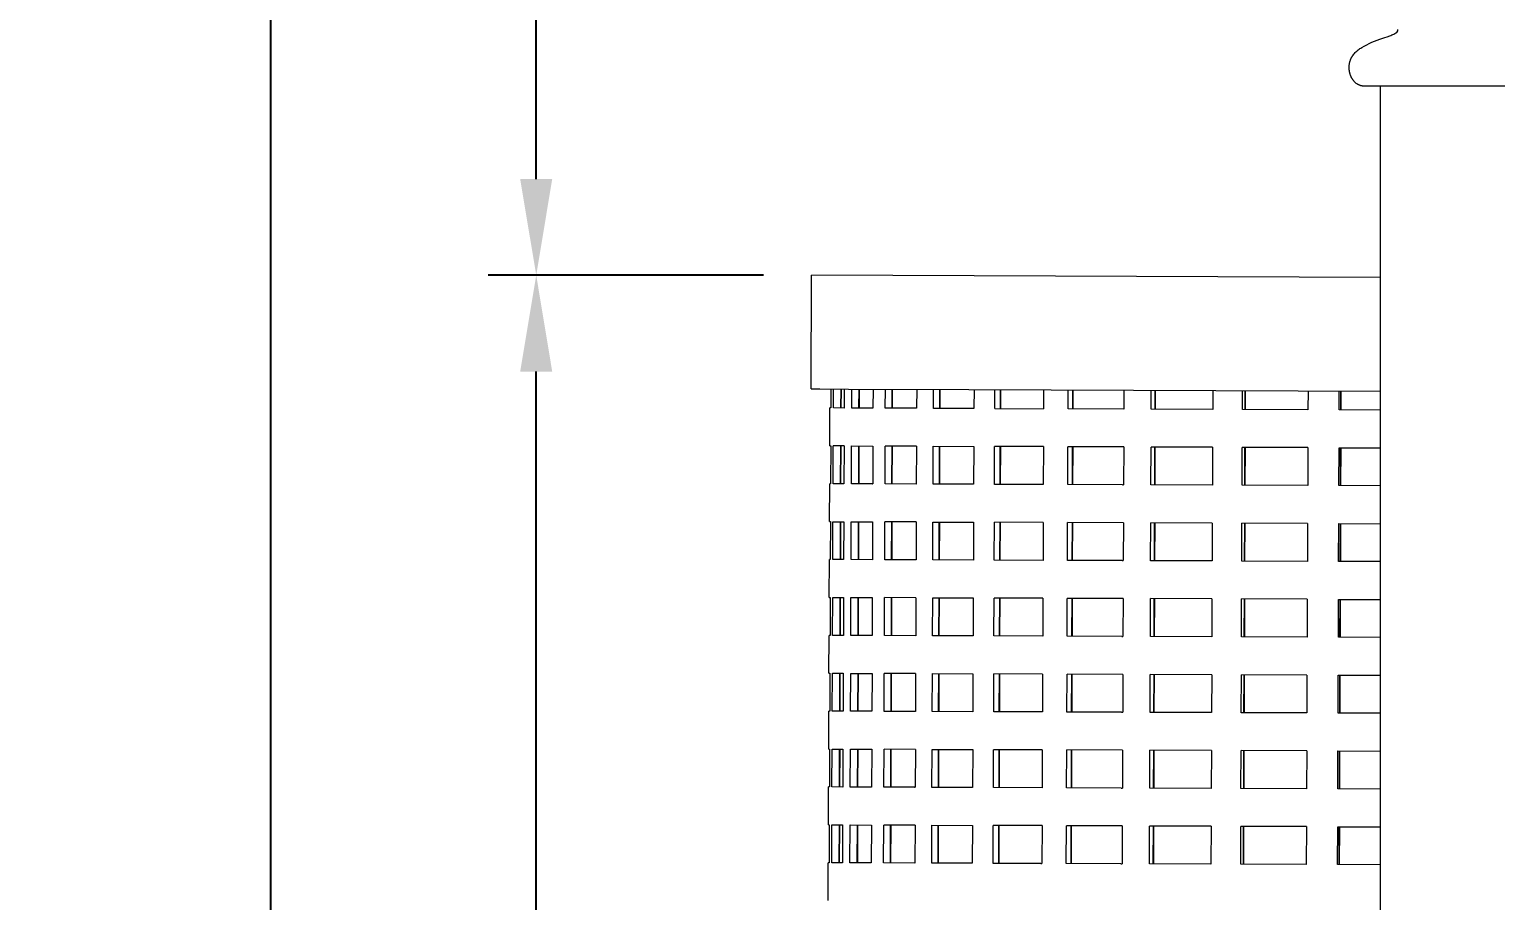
# Model space of a CAD drawing. Header units: inches. Extents: x -12 to 136, y -5 to 104.
# Drawn here: x 64.51 to 79.75, y 78.95 to 88 of the extents above; entities that cross this region are included whole.
import ezdxf

# ---------------------------------------------------------------- set-up
doc = ezdxf.new("R2010")
doc.units = ezdxf.units.IN
doc.layers.add('ZANO_R', color=7, linetype='Continuous', lineweight=0)
doc.layers.add('ZANO_W', color=1, linetype='Continuous', lineweight=0)
doc.styles.get("Standard").update_dxf_attribs({"font": 'ARIALUNI.TTF'})
doc.dimstyles.new('amerykanie', dxfattribs={"dimtxt": 50, "dimasz": 50, "dimexe": 0.5, "dimexo": 0.5, "dimgap": 1, "dimtad": 1, "dimdec": 0, "dimzin": 0, "dimlunit": 5, "dimtxsty": 'Standard', "dimcen": 0.09, "dimclrd": 1, "dimclre": 1, "dimclrt": 1, "dimazin": 0, "dimtfac": 1, "dimtdec": 0, "dimtmove": 0, "dimatfit": 3, "dimfxl": 1, "dimtzin": 0, "dimarcsym": 1})

# ---------------------------------------------------------------- blocks, each defined once
blk = doc.blocks.new('*D368')
at = {"layer": 'ZANO_W', "color": 1, "lineweight": -2}
for p, q in [((72.136, 85.449), (69.275, 85.449)), ((69.775, 55.265), (69.775, 84.449)), ((76.775, 54.265), (69.275, 54.265))]:
    blk.add_line(p, q, dxfattribs=at)
at = {"layer": 'ZANO_W', "color": 1}
for points in [[(69.941, 84.449), (69.608, 84.449), (69.775, 85.449)], [(69.608, 55.265), (69.941, 55.265), (69.775, 54.265)]]:
    blk.add_solid(points, dxfattribs=at)
at = {"layer": 'ZANO_W', "color": 1, "insert": (68.755, 69.857), "char_height": 1, "attachment_point": 5, "rotation": 90}
blk.add_mtext('31 3/16', dxfattribs=at)
blk = doc.blocks.new('*D369')
at = {"layer": 'ZANO_W', "color": 1, "lineweight": -2}
for p, q in [((88.021, 100.038), (69.275, 100.038)), ((69.775, 86.449), (69.775, 99.038)), ((72.136, 85.449), (69.275, 85.449))]:
    blk.add_line(p, q, dxfattribs=at)
at = {"layer": 'ZANO_W', "color": 1}
for points in [[(69.941, 99.038), (69.608, 99.038), (69.775, 100.038)], [(69.608, 86.449), (69.941, 86.449), (69.775, 85.449)]]:
    blk.add_solid(points, dxfattribs=at)
at = {"layer": 'ZANO_W', "color": 1, "insert": (68.755, 92.744), "char_height": 1, "attachment_point": 5, "rotation": 90}
blk.add_mtext('14 9/16', dxfattribs=at)
blk = doc.blocks.new('*D371')
at = {"layer": 'ZANO_W', "color": 1, "lineweight": -2}
for p, q in [((78.999, 100.038), (66.517, 100.038)), ((67.017, 37.233), (67.017, 99.038)), ((78.048, 36.233), (66.517, 36.233))]:
    blk.add_line(p, q, dxfattribs=at)
at = {"layer": 'ZANO_W', "color": 1}
for points in [[(67.184, 99.038), (66.85, 99.038), (67.017, 100.038)], [(66.85, 37.233), (67.184, 37.233), (67.017, 36.233)]]:
    blk.add_solid(points, dxfattribs=at)
at = {"layer": 'ZANO_W', "color": 1, "insert": (65.998, 68.136), "char_height": 1, "attachment_point": 5, "rotation": 90}
blk.add_mtext('63 13/16', dxfattribs=at)

msp = doc.modelspace()

# ---------------------------------------------------------------- linework, layer by layer
at = {"layer": 'ZANO_R'}
for p, q in [((78.61927, 87.92706), (78.64468, 87.93652)), ((78.64468, 87.93652), (78.65588, 87.94064)), ((78.65588, 87.94064), (78.66695, 87.94511)), ((78.66695, 87.94511), (78.67788, 87.94991)), ((78.67788, 87.94991), (78.68865, 87.95504)), ((78.68865, 87.95504), (78.69926, 87.9605)), ((78.69926, 87.9605), (78.7097, 87.96629)), ((78.7097, 87.96629), (78.71996, 87.97239)), ((78.71996, 87.97239), (78.73032, 87.98879)), ((78.73032, 87.98879), (78.73046, 87.98937)), ((78.73046, 87.98937), (78.73059, 87.98996)), ((78.73059, 87.98996), (78.7307, 87.99055)), ((78.7307, 87.99055), (78.73079, 87.99114)), ((78.73105, 87.99417), (78.73077, 88.00372)), ((78.73079, 87.99114), (78.73091, 87.99215)), ((78.73091, 87.99215), (78.731, 87.99316)), ((78.731, 87.99316), (78.73105, 87.99417)), ((78.30225, 87.77674), (78.31037, 87.78388)), ((78.31037, 87.78388), (78.31872, 87.79075)), ((78.31872, 87.79075), (78.32731, 87.79732)), ((78.32731, 87.79732), (78.33612, 87.80359)), ((78.33612, 87.80359), (78.34513, 87.80956)), ((78.34513, 87.80956), (78.35435, 87.81521)), ((78.35435, 87.81521), (78.37969, 87.82992)), ((78.37969, 87.82992), (78.4055, 87.84379)), ((78.4055, 87.84379), (78.43175, 87.85681)), ((78.43175, 87.85681), (78.45842, 87.86894)), ((78.45842, 87.86894), (78.48548, 87.8802)), ((78.48548, 87.8802), (78.51289, 87.89055)), ((78.51289, 87.89055), (78.54063, 87.89999)), ((78.54063, 87.89999), (78.59368, 87.9181)), ((78.59368, 87.9181), (78.61927, 87.92706)), ((78.2238, 87.62315), (78.22413, 87.62747)), ((78.22413, 87.62747), (78.22454, 87.63178)), ((78.22454, 87.63178), (78.22501, 87.63606)), ((78.22501, 87.63606), (78.22557, 87.64035)), ((78.22557, 87.64035), (78.22622, 87.64462)), ((78.22622, 87.64462), (78.22695, 87.64889)), ((78.22695, 87.64889), (78.22777, 87.65315)), ((78.22777, 87.65315), (78.22867, 87.65738)), ((78.22867, 87.65738), (78.22966, 87.66161)), ((78.22966, 87.66161), (78.23074, 87.66581)), ((78.23074, 87.66581), (78.2319, 87.66999)), ((78.2319, 87.66999), (78.23314, 87.67415)), ((78.23314, 87.67415), (78.23447, 87.67827)), ((78.23447, 87.67827), (78.23587, 87.68237)), ((78.23587, 87.68237), (78.23736, 87.68644)), ((78.23736, 87.68644), (78.23893, 87.69047)), ((78.23893, 87.69047), (78.24057, 87.69446)), ((78.24057, 87.69446), (78.24229, 87.69842)), ((78.24229, 87.69842), (78.24412, 87.70232)), ((78.24412, 87.70232), (78.24602, 87.70618)), ((78.24602, 87.70618), (78.24801, 87.71)), ((78.24801, 87.71), (78.25007, 87.71378)), ((78.25007, 87.71378), (78.25222, 87.71752)), ((78.25222, 87.71752), (78.25444, 87.72121)), ((78.25444, 87.72121), (78.25674, 87.72485)), ((78.25674, 87.72485), (78.25912, 87.72844)), ((78.25912, 87.72844), (78.2656, 87.73709)), ((78.2656, 87.73709), (78.27238, 87.74551)), ((78.27238, 87.74551), (78.27944, 87.7537)), ((78.27944, 87.7537), (78.28678, 87.76164)), ((78.28678, 87.76164), (78.29439, 87.76932)), ((78.29439, 87.76932), (78.30225, 87.77674)), ((78.22328, 87.60579), (78.22329, 87.61014)), ((78.22335, 87.60145), (78.22328, 87.60579)), ((78.22329, 87.61014), (78.22338, 87.61448)), ((78.2235, 87.5971), (78.22335, 87.60145)), ((78.22338, 87.61448), (78.22355, 87.61882)), ((78.22373, 87.59276), (78.2235, 87.5971)), ((78.22355, 87.61882), (78.2238, 87.62315)), ((78.22404, 87.58842), (78.22373, 87.59276)), ((78.22443, 87.58409), (78.22404, 87.58842)), ((78.22489, 87.57977), (78.22443, 87.58409)), ((78.22544, 87.57547), (78.22489, 87.57977)), ((78.22606, 87.57118), (78.22544, 87.57547)), ((78.22677, 87.5669), (78.22606, 87.57118)), ((78.2284, 87.55835), (78.22677, 87.5669)), ((78.22934, 87.55406), (78.2284, 87.55835)), ((78.23037, 87.54979), (78.22934, 87.55406)), ((78.23147, 87.54554), (78.23037, 87.54979)), ((78.23267, 87.5413), (78.23147, 87.54554)), ((78.23395, 87.53709), (78.23267, 87.5413)), ((78.23531, 87.5329), (78.23395, 87.53709)), ((78.23675, 87.52874), (78.23531, 87.5329)), ((78.23828, 87.52461), (78.23675, 87.52874)), ((78.23988, 87.52051), (78.23828, 87.52461)), ((78.24157, 87.51644), (78.23988, 87.52051)), ((78.24333, 87.51241), (78.24157, 87.51644)), ((78.24518, 87.50842), (78.24333, 87.51241)), ((78.24709, 87.50447), (78.24518, 87.50842)), ((78.24909, 87.50056), (78.24709, 87.50447)), ((78.25116, 87.4967), (78.24909, 87.50056)), ((78.25335, 87.49283), (78.25116, 87.4967)), ((78.25564, 87.489), (78.25335, 87.49283)), ((78.25802, 87.48521), (78.25564, 87.489)), ((78.26049, 87.48147), (78.25802, 87.48521)), ((78.26306, 87.47778), (78.26049, 87.48147)), ((78.26572, 87.47414), (78.26306, 87.47778)), ((78.26848, 87.47057), (78.26572, 87.47414)), ((78.27133, 87.46706), (78.26848, 87.47057)), ((78.27429, 87.46362), (78.27133, 87.46706)), ((78.27734, 87.46025), (78.27429, 87.46362)), ((78.28049, 87.45696), (78.27734, 87.46025)), ((78.28375, 87.45375), (78.28049, 87.45696)), ((78.28711, 87.45062), (78.28375, 87.45375)), ((78.29058, 87.44758), (78.28711, 87.45062)), ((78.29415, 87.44463), (78.29058, 87.44758)), ((78.29783, 87.44177), (78.29415, 87.44463)), ((78.30168, 87.43897), (78.29783, 87.44177)), ((78.30563, 87.43629), (78.30168, 87.43897)), ((78.30967, 87.43375), (78.30563, 87.43629)), ((78.31379, 87.43134), (78.30967, 87.43375)), ((78.318, 87.42908), (78.31379, 87.43134)), ((78.32228, 87.42696), (78.318, 87.42908)), ((78.32662, 87.42499), (78.32228, 87.42696)), ((78.33102, 87.42317), (78.32662, 87.42499)), ((78.33336, 87.42229), (78.33102, 87.42317)), ((78.33572, 87.42144), (78.33336, 87.42229)), ((78.33809, 87.42064), (78.33572, 87.42144)), ((78.34048, 87.41988), (78.33809, 87.42064)), ((78.34289, 87.41917), (78.34048, 87.41988)), ((78.34531, 87.4185), (78.34289, 87.41917)), ((78.34774, 87.41787), (78.34531, 87.4185)), ((78.35018, 87.41729), (78.34774, 87.41787)), ((78.35264, 87.41675), (78.35018, 87.41729)), ((78.3551, 87.41626), (78.35264, 87.41675)), ((78.35757, 87.41581), (78.3551, 87.41626)), ((78.36005, 87.41541), (78.35757, 87.41581)), ((78.36253, 87.41506), (78.36005, 87.41541)), ((78.36502, 87.41475), (78.36253, 87.41506)), ((78.36751, 87.41449), (78.36502, 87.41475)), ((78.37, 87.41427), (78.36751, 87.41449)), ((80.01591, 87.41427), (78.37, 87.41427)), ((78.5483, 59.93382), (78.5483, 87.41427)), ((72.63133, 84.26825), (72.63573, 85.44935)), ((78.5483, 85.42734), (72.63578, 85.44935)), ((72.63134, 84.26825), (72.63137, 84.26825)), ((72.63137, 84.26825), (72.63158, 84.26825)), ((72.63158, 84.26825), (72.63253, 84.26824)), ((72.63253, 84.26824), (72.63653, 84.26823)), ((72.63653, 84.26823), (72.65323, 84.26817)), ((72.65323, 84.26817), (72.72312, 84.26791)), ((72.72312, 84.26791), (73.01984, 84.2668)), ((72.83776, 84.26748), (72.83703, 84.07063)), ((72.86319, 84.07053), (72.86393, 84.26738)), ((72.94151, 84.07024), (72.94225, 84.26709)), ((72.94236, 84.26709), (72.94163, 84.07024)), ((72.97605, 84.26696), (72.97531, 84.07011)), ((73.01984, 84.2668), (74.26999, 84.26215)), ((73.05322, 84.06982), (73.05395, 84.26667)), ((73.1293, 84.06954), (73.13004, 84.26639)), ((73.13032, 84.26639), (73.12959, 84.06954)), ((73.27549, 84.26585), (73.27476, 84.069)), ((73.40249, 84.06852), (73.40322, 84.26537)), ((73.47446, 84.06826), (73.4752, 84.26511)), ((73.47565, 84.26511), (73.47491, 84.06826)), ((73.72872, 84.26416), (73.72799, 84.06731)), ((73.9024, 84.06666), (73.90313, 84.26351)), ((73.96849, 84.06642), (73.96922, 84.26327)), ((73.96983, 84.26327), (73.9691, 84.06642)), ((74.26999, 84.26215), (78.5483, 84.24623)), ((74.32458, 84.26195), (74.32385, 84.0651)), ((74.54064, 84.06429), (74.54137, 84.26114)), ((74.59923, 84.06407), (74.59996, 84.26092)), ((74.6007, 84.26092), (74.59997, 84.06407)), ((75.0484, 84.25925), (75.04766, 84.0624)), ((75.3015, 84.06146), (75.30223, 84.25831)), ((75.35113, 84.06127), (75.35187, 84.25812)), ((75.35273, 84.25812), (75.352, 84.06127)), ((75.88234, 84.25615), (75.88161, 84.0593)), ((76.16624, 84.05824), (76.16698, 84.25509)), ((76.2057, 84.05809), (76.20644, 84.25494)), ((76.2074, 84.25494), (76.20666, 84.05809)), ((76.80589, 84.25271), (76.80515, 84.05586)), ((77.11357, 84.05471), (77.11431, 84.25156)), ((77.14189, 84.05461), (77.14262, 84.25146)), ((77.14366, 84.25146), (77.14293, 84.05461)), ((77.79629, 84.24903), (77.79555, 84.05218)), ((78.12017, 84.05097), (78.1209, 84.24782)), ((78.13664, 84.05091), (78.13737, 84.24776)), ((78.13846, 84.24775), (78.13773, 84.0509)), ((72.82598, 83.67696), (72.82745, 84.07066)), ((72.83703, 84.07063), (72.82748, 84.07066)), ((72.97531, 84.07011), (72.86319, 84.07053)), ((73.27245, 84.06901), (73.05322, 84.06982)), ((73.27245, 84.06901), (73.27476, 84.069)), ((73.72799, 84.06731), (73.40249, 84.06852)), ((74.32385, 84.0651), (73.9024, 84.06666)), ((74.54064, 84.06429), (75.04766, 84.0624)), ((75.88161, 84.0593), (75.3015, 84.06146)), ((76.80515, 84.05586), (76.16624, 84.05824)), ((77.79555, 84.05218), (77.11357, 84.05471)), ((78.5483, 84.04938), (78.12017, 84.05097)), ((72.82614, 83.67696), (72.82602, 83.67696)), ((72.82614, 83.67696), (72.83556, 83.67693)), ((72.83556, 83.67693), (72.8341, 83.28323)), ((72.86026, 83.28313), (72.86173, 83.67683)), ((72.97385, 83.67641), (72.86173, 83.67683)), ((72.93858, 83.28284), (72.94005, 83.67654)), ((72.94016, 83.67654), (72.9387, 83.28284)), ((72.97385, 83.67641), (72.97238, 83.28271)), ((73.05029, 83.28242), (73.05175, 83.67612)), ((73.05175, 83.67612), (73.27329, 83.6753)), ((73.12637, 83.28214), (73.12784, 83.67584)), ((73.12813, 83.67584), (73.12666, 83.28214)), ((73.27329, 83.6753), (73.27183, 83.2816)), ((73.39956, 83.28112), (73.40102, 83.67482)), ((73.72652, 83.67361), (73.40102, 83.67482)), ((73.47153, 83.28086), (73.473, 83.67456)), ((73.47345, 83.67456), (73.47198, 83.28086)), ((73.72652, 83.67361), (73.72506, 83.27991)), ((73.89947, 83.27926), (73.90093, 83.67296)), ((73.90093, 83.67296), (74.32238, 83.6714)), ((73.96556, 83.27902), (73.96703, 83.67272)), ((73.96763, 83.67272), (73.96617, 83.27902)), ((74.32238, 83.6714), (74.32092, 83.2777)), ((74.53771, 83.27689), (74.53918, 83.67059)), ((75.0462, 83.6687), (74.53918, 83.67059)), ((74.5963, 83.27667), (74.59776, 83.67037)), ((74.5985, 83.67037), (74.59704, 83.27667)), ((75.0462, 83.6687), (75.04473, 83.275)), ((75.29857, 83.27406), (75.30004, 83.66776)), ((75.88014, 83.6656), (75.30004, 83.66776)), ((75.3482, 83.27387), (75.34967, 83.66757)), ((75.35053, 83.66757), (75.34907, 83.27387)), ((75.88014, 83.6656), (75.87868, 83.2719)), ((76.16331, 83.27084), (76.16478, 83.66454)), ((76.80369, 83.66216), (76.16478, 83.66454)), ((76.20277, 83.27069), (76.20424, 83.66439)), ((76.2052, 83.66439), (76.20373, 83.27069)), ((76.80369, 83.66216), (76.80222, 83.26846)), ((77.11064, 83.26731), (77.11211, 83.66101)), ((77.79409, 83.65848), (77.11211, 83.66101)), ((77.13896, 83.26721), (77.14042, 83.66091)), ((77.14146, 83.66091), (77.14, 83.26721)), ((77.79409, 83.65848), (77.79262, 83.26478)), ((78.11724, 83.26357), (78.1187, 83.65727)), ((78.1187, 83.65727), (78.5483, 83.65567)), ((78.13371, 83.26351), (78.13518, 83.65721)), ((78.13626, 83.6572), (78.1348, 83.2635)), ((72.82305, 82.88956), (72.82452, 83.28326)), ((72.8341, 83.28323), (72.82455, 83.28326)), ((72.97238, 83.28271), (72.86026, 83.28313)), ((73.26952, 83.28161), (73.05029, 83.28242)), ((73.26952, 83.28161), (73.27183, 83.2816)), ((73.72506, 83.27991), (73.39956, 83.28112)), ((74.32092, 83.2777), (73.89947, 83.27926)), ((75.04473, 83.275), (74.53771, 83.27689)), ((75.86683, 83.27194), (75.29857, 83.27406)), ((75.86683, 83.27194), (75.87868, 83.2719)), ((76.80222, 83.26846), (76.16331, 83.27084)), ((77.79262, 83.26478), (77.11064, 83.26731)), ((78.5483, 83.26196), (78.11724, 83.26357)), ((72.82321, 82.88956), (72.82309, 82.88956)), ((72.82321, 82.88956), (72.83263, 82.88953)), ((72.83263, 82.88953), (72.83117, 82.49583)), ((72.85733, 82.49573), (72.8588, 82.88943)), ((72.8588, 82.88943), (72.97092, 82.88901)), ((72.93565, 82.49544), (72.93712, 82.88914)), ((72.93723, 82.88914), (72.93577, 82.49544)), ((72.97092, 82.88901), (72.96945, 82.49531)), ((73.04736, 82.49502), (73.04882, 82.88872)), ((73.04882, 82.88872), (73.27036, 82.8879)), ((73.12344, 82.49474), (73.12491, 82.88844)), ((73.1252, 82.88844), (73.12373, 82.49474)), ((73.27036, 82.8879), (73.2689, 82.4942)), ((73.39663, 82.49372), (73.39809, 82.88742)), ((73.72359, 82.88621), (73.39809, 82.88742)), ((73.4686, 82.49346), (73.47007, 82.88716)), ((73.47052, 82.88716), (73.46905, 82.49346)), ((73.72359, 82.88621), (73.72213, 82.49251)), ((73.89654, 82.49186), (73.898, 82.88556)), ((73.898, 82.88556), (74.31945, 82.884)), ((73.96263, 82.49162), (73.9641, 82.88532)), ((73.9647, 82.88532), (73.96324, 82.49162)), ((74.31945, 82.884), (74.31799, 82.4903)), ((74.53478, 82.48949), (74.53625, 82.88319)), ((75.04327, 82.8813), (74.53625, 82.88319)), ((74.59337, 82.48927), (74.59483, 82.88297)), ((74.59557, 82.88297), (74.59411, 82.48927)), ((75.04327, 82.8813), (75.0418, 82.4876)), ((75.29564, 82.48666), (75.29711, 82.88036)), ((75.87721, 82.8782), (75.29711, 82.88036)), ((75.34527, 82.48647), (75.34674, 82.88017)), ((75.3476, 82.88017), (75.34614, 82.48647)), ((75.87721, 82.8782), (75.87575, 82.4845)), ((76.16038, 82.48344), (76.16185, 82.87714)), ((76.80076, 82.87476), (76.16185, 82.87714)), ((76.19984, 82.48329), (76.20131, 82.87699)), ((76.20227, 82.87699), (76.2008, 82.48329)), ((76.80076, 82.87476), (76.79929, 82.48106)), ((77.10771, 82.47991), (77.10918, 82.87361)), ((77.79116, 82.87108), (77.10918, 82.87361)), ((77.13603, 82.47981), (77.13749, 82.87351)), ((77.13853, 82.87351), (77.13707, 82.47981)), ((77.79116, 82.87108), (77.78969, 82.47738)), ((78.11431, 82.47617), (78.11577, 82.86987)), ((78.11577, 82.86987), (78.5483, 82.86826)), ((78.13078, 82.47611), (78.13224, 82.86981)), ((78.13333, 82.8698), (78.13187, 82.4761)), ((72.82012, 82.10216), (72.82159, 82.49586)), ((72.83117, 82.49583), (72.82162, 82.49586)), ((72.96945, 82.49531), (72.85733, 82.49573)), ((73.2689, 82.4942), (73.04736, 82.49502)), ((73.72213, 82.49251), (73.39663, 82.49372)), ((74.31799, 82.4903), (73.89654, 82.49186)), ((75.0418, 82.4876), (74.53478, 82.48949)), ((75.8639, 82.48454), (75.29564, 82.48666)), ((75.8639, 82.48454), (75.87575, 82.4845)), ((76.79929, 82.48106), (76.16038, 82.48344)), ((77.78969, 82.47738), (77.10771, 82.47991)), ((78.5483, 82.47455), (78.11431, 82.47617)), ((72.82028, 82.10216), (72.82016, 82.10216)), ((72.82028, 82.10216), (72.8297, 82.10213)), ((72.8297, 82.10213), (72.82824, 81.70843)), ((72.8544, 81.70833), (72.85587, 82.10203)), ((72.85587, 82.10203), (72.96799, 82.10161)), ((72.93272, 81.70804), (72.93419, 82.10174)), ((72.9343, 82.10174), (72.93284, 81.70804)), ((72.96799, 82.10161), (72.96652, 81.70791)), ((73.04443, 81.70762), (73.04589, 82.10132)), ((73.04589, 82.10132), (73.26743, 82.1005)), ((73.12051, 81.70734), (73.12198, 82.10104)), ((73.12226, 82.10104), (73.1208, 81.70734)), ((73.26743, 82.1005), (73.26597, 81.7068)), ((73.3937, 81.70632), (73.39516, 82.10002)), ((73.72066, 82.09881), (73.39516, 82.10002)), ((73.46567, 81.70606), (73.46714, 82.09976)), ((73.46759, 82.09976), (73.46612, 81.70606)), ((73.72066, 82.09881), (73.7192, 81.70511)), ((73.89361, 81.70446), (73.89507, 82.09816)), ((73.89507, 82.09816), (74.31652, 82.0966)), ((73.9597, 81.70422), (73.96117, 82.09792)), ((73.96177, 82.09792), (73.96031, 81.70422)), ((74.31652, 82.0966), (74.31506, 81.7029)), ((74.53185, 81.70209), (74.53332, 82.09579)), ((75.04034, 82.0939), (74.53332, 82.09579)), ((74.59044, 81.70187), (74.5919, 82.09557)), ((74.59264, 82.09557), (74.59118, 81.70187)), ((75.04034, 82.0939), (75.03887, 81.7002)), ((75.29271, 81.69926), (75.29418, 82.09296)), ((75.87428, 82.0908), (75.29418, 82.09296)), ((75.34234, 81.69907), (75.34381, 82.09277)), ((75.34467, 82.09277), (75.34321, 81.69907)), ((75.87428, 82.0908), (75.87282, 81.6971)), ((76.15745, 81.69604), (76.15892, 82.08974)), ((76.79783, 82.08736), (76.15892, 82.08974)), ((76.19691, 81.69589), (76.19838, 82.08959)), ((76.19934, 82.08959), (76.19787, 81.69589)), ((76.79783, 82.08736), (76.79636, 81.69366)), ((77.10478, 81.69251), (77.10625, 82.08621)), ((77.78823, 82.08368), (77.10625, 82.08621)), ((77.1331, 81.69241), (77.13456, 82.08611)), ((77.1356, 82.08611), (77.13414, 81.69241)), ((77.78823, 82.08368), (77.78676, 81.68998)), ((78.11138, 81.68877), (78.11284, 82.08247)), ((78.11284, 82.08247), (78.5483, 82.08085)), ((78.12785, 81.68871), (78.12931, 82.08241)), ((78.1304, 82.0824), (78.12894, 81.6887)), ((72.81719, 81.31476), (72.81866, 81.70846)), ((72.82824, 81.70843), (72.81869, 81.70846)), ((72.96652, 81.70791), (72.8544, 81.70833)), ((73.26597, 81.7068), (73.04443, 81.70762)), ((73.7192, 81.70511), (73.3937, 81.70632)), ((74.31506, 81.7029), (73.89361, 81.70446)), ((75.03887, 81.7002), (74.53185, 81.70209)), ((75.86097, 81.69714), (75.29271, 81.69926)), ((75.86097, 81.69714), (75.87282, 81.6971)), ((76.79636, 81.69366), (76.15745, 81.69604)), ((77.78676, 81.68998), (77.10478, 81.69251)), ((78.5483, 81.68714), (78.11138, 81.68877)), ((72.81735, 81.31476), (72.81723, 81.31476)), ((72.81735, 81.31476), (72.82677, 81.31473)), ((72.82677, 81.31473), (72.82531, 80.92103)), ((72.85147, 80.92093), (72.85294, 81.31463)), ((72.85294, 81.31463), (72.96506, 81.31421)), ((72.92979, 80.92064), (72.93126, 81.31434)), ((72.93137, 81.31434), (72.92991, 80.92064)), ((72.96506, 81.31421), (72.96359, 80.92051)), ((73.0415, 80.92022), (73.04296, 81.31392)), ((73.04296, 81.31392), (73.2645, 81.3131)), ((73.11758, 80.91994), (73.11905, 81.31364)), ((73.11933, 81.31364), (73.11787, 80.91994)), ((73.2645, 81.3131), (73.26304, 80.9194)), ((73.39077, 80.91892), (73.39223, 81.31262)), ((73.71773, 81.31141), (73.39223, 81.31262)), ((73.46274, 80.91866), (73.46421, 81.31236)), ((73.46466, 81.31236), (73.46319, 80.91866)), ((73.71773, 81.31141), (73.71627, 80.91771)), ((73.89068, 80.91706), (73.89214, 81.31076)), ((73.89214, 81.31076), (74.31359, 81.3092)), ((73.95677, 80.91682), (73.95824, 81.31052)), ((73.95884, 81.31052), (73.95738, 80.91682)), ((74.31359, 81.3092), (74.31213, 80.9155)), ((74.52892, 80.91469), (74.53039, 81.30839)), ((75.03741, 81.3065), (74.53039, 81.30839)), ((74.58751, 80.91447), (74.58897, 81.30817)), ((74.58971, 81.30817), (74.58825, 80.91447)), ((75.03741, 81.3065), (75.03594, 80.9128)), ((75.28978, 80.91186), (75.29125, 81.30556)), ((75.87135, 81.3034), (75.29125, 81.30556)), ((75.33941, 80.91167), (75.34088, 81.30537)), ((75.34174, 81.30537), (75.34028, 80.91167)), ((75.87135, 81.3034), (75.86989, 80.9097)), ((76.15452, 80.90864), (76.15599, 81.30234)), ((76.7949, 81.29996), (76.15599, 81.30234)), ((76.19398, 80.90849), (76.19545, 81.30219)), ((76.19641, 81.30219), (76.19494, 80.90849)), ((76.7949, 81.29996), (76.79343, 80.90626)), ((77.10185, 80.90511), (77.10332, 81.29881)), ((77.7853, 81.29628), (77.10332, 81.29881)), ((77.13017, 80.90501), (77.13163, 81.29871)), ((77.13267, 81.29871), (77.13121, 80.90501)), ((77.7853, 81.29628), (77.78383, 80.90258)), ((78.10845, 80.90137), (78.10991, 81.29507)), ((78.10991, 81.29507), (78.5483, 81.29344)), ((78.12492, 80.90131), (78.12638, 81.29501)), ((78.12747, 81.295), (78.12601, 80.9013)), ((72.81426, 80.52736), (72.81573, 80.92106)), ((72.82531, 80.92103), (72.81576, 80.92106)), ((72.96359, 80.92051), (72.85147, 80.92093)), ((73.26304, 80.9194), (73.0415, 80.92022)), ((73.71627, 80.91771), (73.39077, 80.91892)), ((74.31213, 80.9155), (73.89068, 80.91706)), ((75.03594, 80.9128), (74.52892, 80.91469)), ((75.85804, 80.90974), (75.28978, 80.91186)), ((75.85804, 80.90974), (75.86989, 80.9097)), ((76.79343, 80.90626), (76.15452, 80.90864)), ((77.78383, 80.90258), (77.10185, 80.90511)), ((78.5483, 80.89973), (78.10845, 80.90137)), ((72.81442, 80.52736), (72.8143, 80.52736)), ((72.81442, 80.52736), (72.82384, 80.52733)), ((72.82384, 80.52733), (72.82238, 80.13363)), ((72.84854, 80.13353), (72.85001, 80.52723)), ((72.85001, 80.52723), (72.96213, 80.52681)), ((72.92686, 80.13324), (72.92833, 80.52694)), ((72.92844, 80.52694), (72.92698, 80.13324)), ((72.96213, 80.52681), (72.96066, 80.13311)), ((73.03857, 80.13282), (73.04003, 80.52652)), ((73.04003, 80.52652), (73.26157, 80.5257)), ((73.11465, 80.13254), (73.11612, 80.52624)), ((73.1164, 80.52624), (73.11494, 80.13254)), ((73.26157, 80.5257), (73.26011, 80.132)), ((73.38784, 80.13152), (73.3893, 80.52522)), ((73.7148, 80.52401), (73.3893, 80.52522)), ((73.45981, 80.13126), (73.46128, 80.52496)), ((73.46173, 80.52496), (73.46026, 80.13126)), ((73.7148, 80.52401), (73.71334, 80.13031)), ((73.88775, 80.12966), (73.88921, 80.52336)), ((73.88921, 80.52336), (74.31066, 80.5218)), ((73.95384, 80.12942), (73.95531, 80.52312)), ((73.95591, 80.52312), (73.95445, 80.12942)), ((74.31066, 80.5218), (74.3092, 80.1281)), ((74.52599, 80.12729), (74.52746, 80.52099)), ((75.03448, 80.5191), (74.52746, 80.52099)), ((74.58458, 80.12707), (74.58604, 80.52077)), ((74.58678, 80.52077), (74.58532, 80.12707)), ((75.03448, 80.5191), (75.03301, 80.1254)), ((75.28685, 80.12446), (75.28832, 80.51816)), ((75.86842, 80.516), (75.28832, 80.51816)), ((75.33648, 80.12427), (75.33795, 80.51797)), ((75.33881, 80.51797), (75.33735, 80.12427)), ((75.86842, 80.516), (75.86696, 80.1223)), ((76.15159, 80.12124), (76.15306, 80.51494)), ((76.79197, 80.51256), (76.15306, 80.51494)), ((76.19105, 80.12109), (76.19252, 80.51479)), ((76.19348, 80.51479), (76.19201, 80.12109)), ((76.79197, 80.51256), (76.7905, 80.11886)), ((77.09892, 80.11771), (77.10039, 80.51141)), ((77.78237, 80.50888), (77.10039, 80.51141)), ((77.12724, 80.11761), (77.1287, 80.51131)), ((77.12974, 80.51131), (77.12828, 80.11761)), ((77.78237, 80.50888), (77.7809, 80.11518)), ((78.10552, 80.11397), (78.10698, 80.50767)), ((78.10698, 80.50767), (78.5483, 80.50603)), ((78.12199, 80.11391), (78.12345, 80.50761)), ((78.12454, 80.5076), (78.12308, 80.1139)), ((72.81133, 79.73996), (72.8128, 80.13366)), ((72.82238, 80.13363), (72.81283, 80.13366)), ((72.96066, 80.13311), (72.84854, 80.13353)), ((73.26011, 80.132), (73.03857, 80.13282)), ((73.70591, 80.13034), (73.38784, 80.13152)), ((73.70591, 80.13034), (73.71334, 80.13031)), ((74.3092, 80.1281), (73.88775, 80.12966)), ((75.03301, 80.1254), (74.52599, 80.12729)), ((75.85511, 80.12234), (75.28685, 80.12446)), ((75.85511, 80.12234), (75.86696, 80.1223)), ((76.7905, 80.11886), (76.15159, 80.12124)), ((77.7809, 80.11518), (77.09892, 80.11771)), ((78.5483, 80.11232), (78.10552, 80.11397)), ((72.81149, 79.73996), (72.81137, 79.73996)), ((72.81149, 79.73996), (72.82091, 79.73993)), ((72.82091, 79.73993), (72.81945, 79.34623)), ((72.84561, 79.34613), (72.84708, 79.73983)), ((72.84708, 79.73983), (72.9592, 79.73941)), ((72.92393, 79.34584), (72.9254, 79.73954)), ((72.92551, 79.73954), (72.92405, 79.34584)), ((72.9592, 79.73941), (72.95773, 79.34571)), ((73.03564, 79.34542), (73.0371, 79.73912)), ((73.0371, 79.73912), (73.25864, 79.7383)), ((73.11172, 79.34514), (73.11319, 79.73884)), ((73.11347, 79.73884), (73.11201, 79.34514)), ((73.25864, 79.7383), (73.25718, 79.3446)), ((73.38491, 79.34412), (73.38637, 79.73782)), ((73.71187, 79.73661), (73.38637, 79.73782)), ((73.45688, 79.34386), (73.45835, 79.73756)), ((73.4588, 79.73756), (73.45733, 79.34386)), ((73.71187, 79.73661), (73.71041, 79.34291)), ((73.88482, 79.34226), (73.88628, 79.73596)), ((73.88628, 79.73596), (74.30773, 79.7344)), ((73.95091, 79.34202), (73.95238, 79.73572)), ((73.95298, 79.73572), (73.95152, 79.34202)), ((74.30773, 79.7344), (74.30627, 79.3407)), ((74.52306, 79.33989), (74.52453, 79.73359)), ((75.03155, 79.7317), (74.52453, 79.73359)), ((74.58164, 79.33967), (74.58311, 79.73337)), ((74.58385, 79.73337), (74.58239, 79.33967)), ((75.03155, 79.7317), (75.03008, 79.338)), ((75.28392, 79.33706), (75.28539, 79.73076)), ((75.86549, 79.7286), (75.28539, 79.73076)), ((75.33355, 79.33687), (75.33502, 79.73057)), ((75.33588, 79.73057), (75.33442, 79.33687)), ((75.86549, 79.7286), (75.86403, 79.3349)), ((76.14866, 79.33384), (76.15013, 79.72754)), ((76.78904, 79.72516), (76.15013, 79.72754)), ((76.18812, 79.33369), (76.18959, 79.72739)), ((76.19055, 79.72739), (76.18908, 79.33369)), ((76.78904, 79.72516), (76.78757, 79.33146)), ((77.09599, 79.33031), (77.09746, 79.72401)), ((77.77944, 79.72148), (77.09746, 79.72401)), ((77.12431, 79.33021), (77.12577, 79.72391)), ((77.12681, 79.72391), (77.12534, 79.33021)), ((77.77944, 79.72148), (77.77797, 79.32778)), ((78.10259, 79.32657), (78.10405, 79.72027)), ((78.10405, 79.72027), (78.5483, 79.71862)), ((78.11906, 79.32651), (78.12052, 79.72021)), ((78.12161, 79.7202), (78.12015, 79.3265)), ((72.8084, 78.95256), (72.80987, 79.34626)), ((72.81945, 79.34623), (72.8099, 79.34626)), ((72.95773, 79.34571), (72.84561, 79.34613)), ((73.25718, 79.3446), (73.03564, 79.34542)), ((73.71041, 79.34291), (73.38491, 79.34412)), ((74.30627, 79.3407), (73.88482, 79.34226)), ((75.01801, 79.33805), (74.52306, 79.33989)), ((75.01801, 79.33805), (75.03008, 79.338)), ((75.85218, 79.33494), (75.28392, 79.33706)), ((75.85218, 79.33494), (75.86403, 79.3349)), ((76.78757, 79.33146), (76.14866, 79.33384)), ((77.77797, 79.32778), (77.09599, 79.33031)), ((78.5483, 79.32491), (78.10259, 79.32657))]:
    msp.add_line(p, q, dxfattribs=at)

# ---------------------------------------------------------------- dimensions: what is measured, and where the dimension line sits
at = {"layer": 'ZANO_W'}
for base, p1, p2, picture, middle in [((67.01693, 100.03824), (78.54828, 36.23292), (79.49909, 100.03824), '*D371', (65.99783, 68.13558)), ((69.77454, 100.03824), (72.63573, 85.44935), (88.52078, 100.03824), '*D369', (68.75544, 92.74379)), ((69.774541, 85.449347), (77.274683, 54.264503), (72.635726, 85.449347), '*D368', (68.755442, 69.856925))]:
    dim = msp.add_linear_dim(base=base, p1=p1, p2=p2, angle=90, dimstyle='amerykanie', override={"dimtxt": 1, "dimasz": 1, "dimgap": 0.5, "dimdec": 4, "dimaunit": 1, "dimadec": 1, "dimtdec": 4, "dimtmove": 1, "dimfrac": 2}, dxfattribs=at)
    dim.commit()
    dim.dimension.update_dxf_attribs({"geometry": picture, "text_midpoint": middle})

doc.saveas('drawing.dxf')
